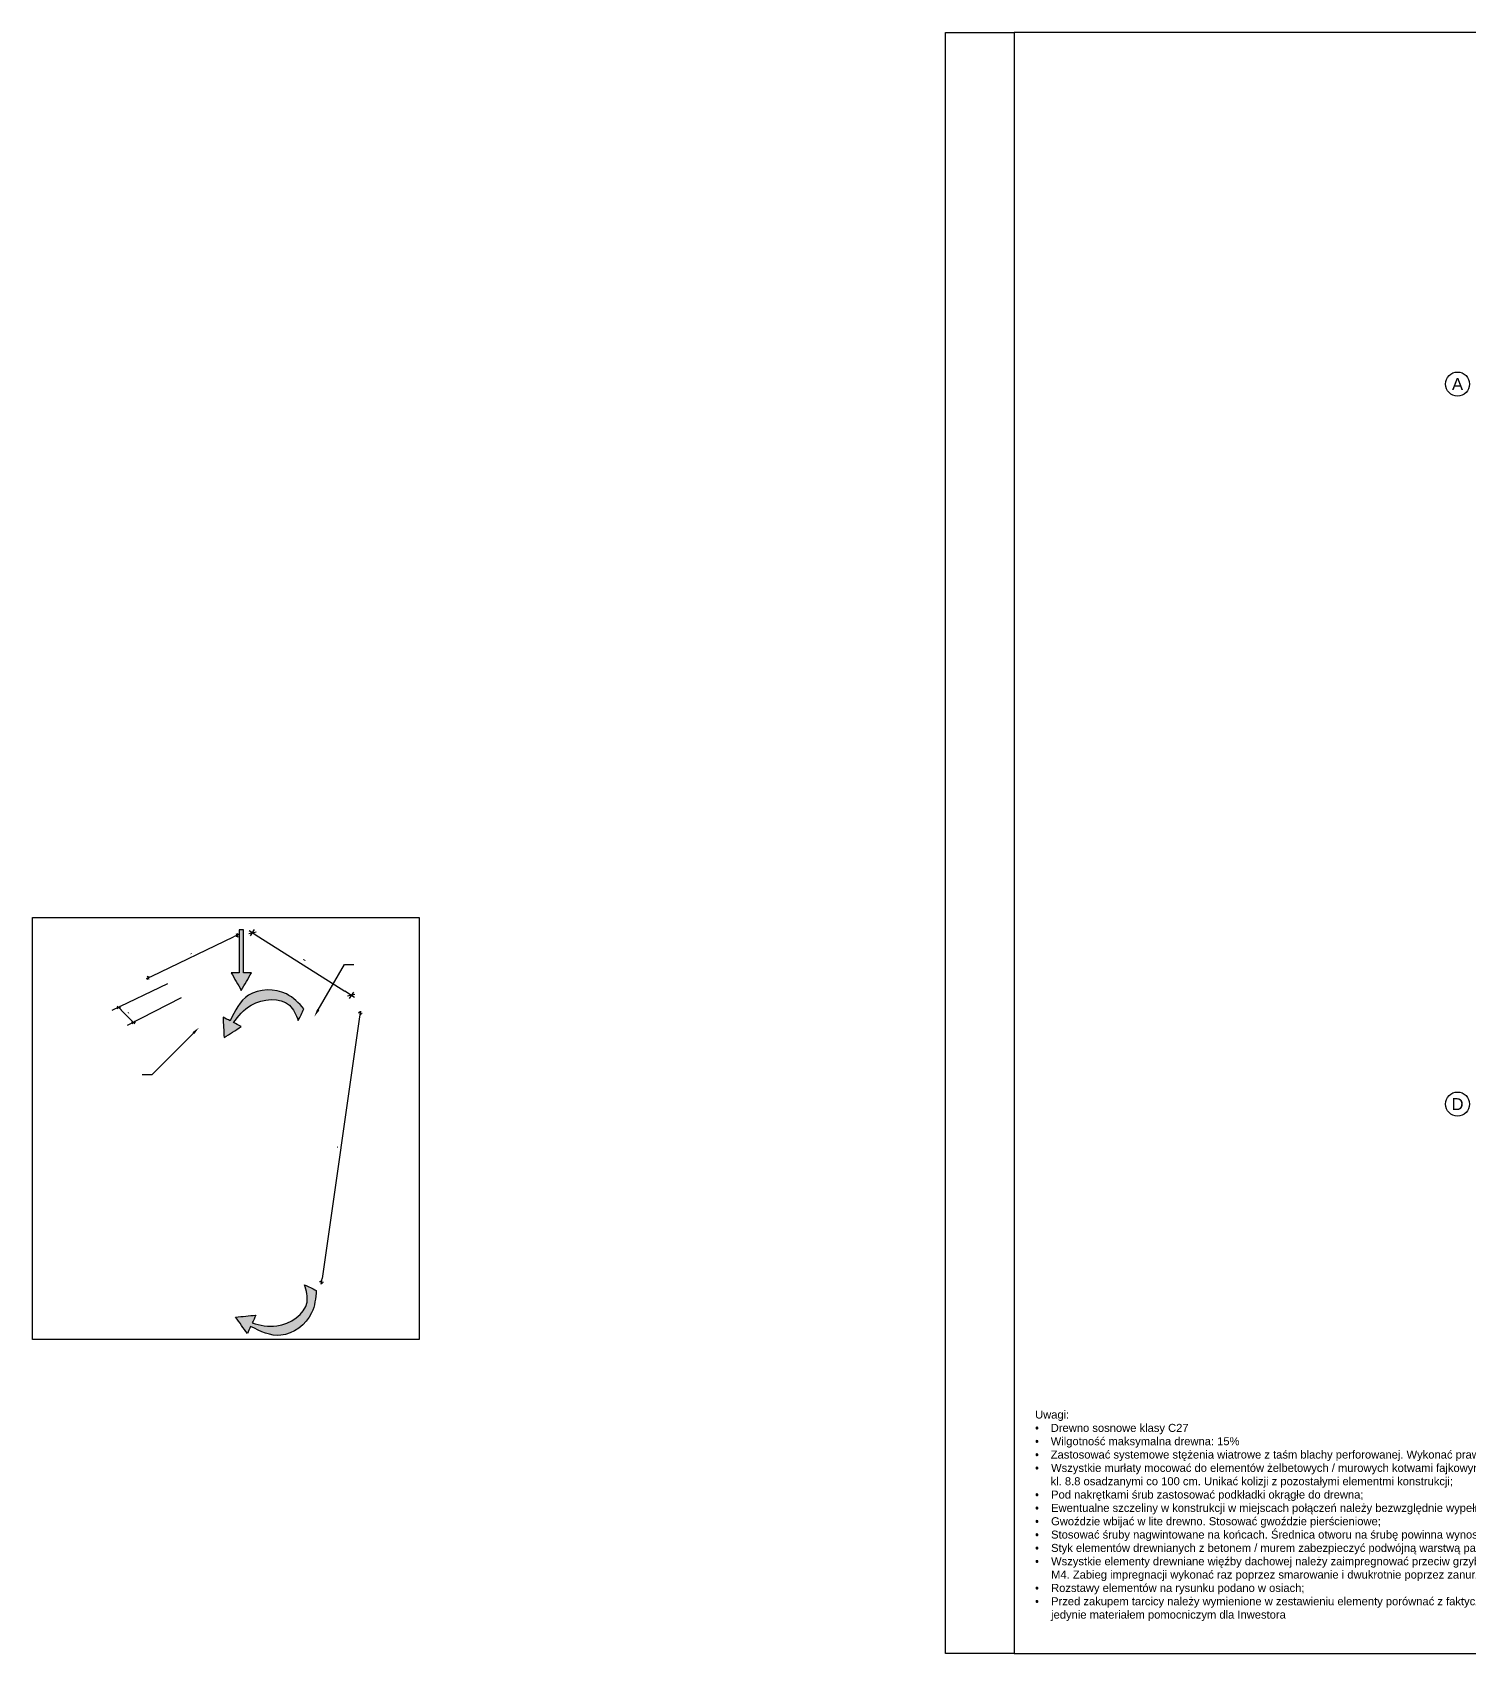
# Model space of a CAD drawing. Header units: millimetres. Extents: x 3950 to 8223, y 1048 to 3176.
# Drawn here: x 3950 to 5836, y 1048 to 3176 of the extents above; entities that cross this region are included whole.
import ezdxf
from ezdxf import colors
from ezdxf.entities.mleader import LeaderData, LeaderLine
from ezdxf.enums import TextEntityAlignment as Align
from ezdxf.math import Vec2, Vec3

# ---------------------------------------------------------------- set-up
doc = ezdxf.new("R2010")
doc.units = ezdxf.units.MM
doc.set_wipeout_variables(frame=1)
for name, color, linetype in [('CIENKIE', 4, 'Continuous'), ('NAPISY', 3, 'Continuous'), ('WYMIARY', 3, 'Continuous')]:
    doc.layers.add(name, color=color, linetype=linetype)
doc.styles.add('1_50', font='arial.ttf', dxfattribs={"height": 7})
doc.styles.get("Standard").update_dxf_attribs({"font": 'arial.ttf'})
doc.styles.add('STYLE2', font='arial.ttf')
doc.styles.add('style_75', font='arial.ttf', dxfattribs={"height": 10.5})
doc.dimstyles.new('1-50', dxfattribs={"dimtxt": 7, "dimasz": 5, "dimexe": 1.25, "dimexo": 0.625, "dimgap": 1.5, "dimtad": 1, "dimdec": 1, "dimrnd": 0.5, "dimtxsty": 'STYLE2', "dimblk": 'B1', "dimcen": 1, "dimse1": 1, "dimse2": 1, "dimclrd": 256, "dimclrt": 256, "dimadec": 0, "dimazin": 0, "dimtfac": 1, "dimtdec": 1, "dimtix": 1, "dimtmove": 0, "dimatfit": 3, "dimldrblk": 'B1', "dimfxl": 0, "dimarcsym": 0})
doc.dimstyles.new('1-75', dxfattribs={"dimtxt": 10.5, "dimasz": 10, "dimexe": 1.25, "dimexo": 0.625, "dimgap": 2, "dimtad": 1, "dimdec": 1, "dimrnd": 0.5, "dimtxsty": 'style_75', "dimblk": 'B1', "dimcen": 1, "dimse1": 1, "dimse2": 1, "dimclrd": 256, "dimclrt": 256, "dimadec": 0, "dimazin": 0, "dimtfac": 1, "dimtdec": 1, "dimtix": 1, "dimtmove": 0, "dimatfit": 3, "dimldrblk": 'B1', "dimfxl": 0, "dimarcsym": 0})
picture_1 = doc.add_image_def('image1.png', size_in_pixel=(1043, 611))

# ---------------------------------------------------------------- blocks, each defined once
blk = doc.blocks.new('B1')
for p, q in [((0.5, 0), (-1, 0)), ((0.35, 0.35), (-0.35, -0.35)), ((0, 0.5), (0, -0.5))]:
    blk.add_line(p, q)
blk = doc.blocks.new('*D149')
at = {"layer": 'Defpoints', "color": 0, "transparency": 16777216}
for p in [(4226.1, 1974.4), (4368.4, 1911.8), (4356, 1892.1)]:
    blk.add_point(p, dxfattribs=at)
at = {"layer": 'WYMIARY', "lineweight": -2, "transparency": 16777216}
blk.add_line((4247, 1988.7), (4360, 1917.2), dxfattribs=at)
at = {"layer": 'WYMIARY', "lineweight": -2, "transparency": 16777216, "xscale": 10, "yscale": 10, "zscale": 10}
for p, rotation in [((4238.6, 1994.1), 147.6539576356454), ((4368.4, 1911.8), 327.6539576356454)]:
    blk.add_blockref('B1', p, dxfattribs=dict(at, rotation=rotation))
at = {"layer": 'WYMIARY', "transparency": 16777216, "insert": (4307.4, 1959.1), "char_height": 10.5, "width": 27.889, "attachment_point": 5, "rotation": 327.654, "style": 'style_75'}
blk.add_mtext('{\\C6;-}', dxfattribs=at)
blk = doc.blocks.new('*D150')
at = {"layer": 'Defpoints', "color": 0, "transparency": 16777216}
for p in [(4218.3, 1990.6), (4226.1, 1974.4), (4109.6, 1918.5)]:
    blk.add_point(p, dxfattribs=at)
at = {"layer": 'WYMIARY', "lineweight": -2, "transparency": 16777216}
blk.add_line((4106.4, 1936.9), (4213.8, 1988.4), dxfattribs=at)
at = {"layer": 'WYMIARY', "lineweight": -2, "transparency": 16777216, "xscale": 5, "yscale": 5, "zscale": 5}
for p, rotation in [((4218.3, 1990.6), 25.60942979587061), ((4101.9, 1934.8), 205.6094297958706)]:
    blk.add_blockref('B1', p, dxfattribs=dict(at, rotation=rotation))
at = {"layer": 'WYMIARY', "transparency": 16777216, "insert": (4157.9, 1967.2), "char_height": 7, "attachment_point": 5, "rotation": 25.6094, "style": 'STYLE2'}
blk.add_mtext('{\\C6;-}', dxfattribs=at)
blk = doc.blocks.new('*D151')
at = {"layer": 'Defpoints', "color": 0, "transparency": 16777216}
for p in [(4356, 1892.1), (4305.3, 1538.6), (4329.3, 1535.2)]:
    blk.add_point(p, dxfattribs=at)
at = {"layer": 'WYMIARY', "lineweight": -2, "transparency": 16777216}
blk.add_line((4379.3, 1883.7), (4330, 1540.2), dxfattribs=at)
at = {"layer": 'WYMIARY', "lineweight": -2, "transparency": 16777216, "xscale": 5, "yscale": 5, "zscale": 5}
for p, rotation in [((4380, 1888.7), 81.8443061283835), ((4329.3, 1535.2), 261.8443061283835)]:
    blk.add_blockref('B1', p, dxfattribs=dict(at, rotation=rotation))
at = {"layer": 'WYMIARY', "transparency": 16777216, "insert": (4349.7, 1712.6), "char_height": 7, "attachment_point": 5, "rotation": 81.8443, "style": 'STYLE2'}
blk.add_mtext('{\\C6;-}', dxfattribs=at)
blk = doc.blocks.new('*D155')
at = {"layer": 'Defpoints', "color": 0, "transparency": 16777216}
for p in [(4063.6, 1896.4), (4082.5, 1876.2), (4083.1, 1876.9)]:
    blk.add_point(p, dxfattribs=at)
at = {"layer": 'WYMIARY', "lineweight": -2, "transparency": 16777216}
blk.add_line((4066.5, 1892.2), (4078.9, 1879.8), dxfattribs=at)
at = {"layer": 'WYMIARY', "lineweight": -2, "transparency": 16777216, "xscale": 5, "yscale": 5, "zscale": 5}
for p, rotation in [((4063, 1895.7), 135), ((4082.5, 1876.2), 315)]:
    blk.add_blockref('B1', p, dxfattribs=dict(at, rotation=rotation))
at = {"layer": 'WYMIARY', "transparency": 16777216, "insert": (4076.3, 1889.5), "char_height": 7, "attachment_point": 5, "rotation": 315, "style": 'STYLE2'}
blk.add_mtext('{\\C6;-}', dxfattribs=at)
blk = doc.blocks.new('ITYR')
at = {"layer": 'WYMIARY'}
h = blk.add_hatch(color=6, dxfattribs=at)
h.dxf.hatch_style = 1
edge = h.paths.add_edge_path()
edge.add_spline(control_points=[(4485.6, 1868.1), (4491.9, 1881.3), (4506, 1910.1), (4557.2, 1911.3), (4575.7, 1891.4), (4582.6, 1883.9), (4580.1, 1878.8), (4577.6, 1873.7), (4575.1, 1868.6), (4572, 1876.2), (4562.3, 1900.3), (4513.5, 1896.3), (4496.6, 1874.4), (4490.1, 1865.8), (4493.4, 1864.1), (4496.8, 1862.4), (4500.1, 1860.6), (4492.7, 1855.8), (4485.2, 1851), (4477.7, 1846.2), (4477.3, 1855.1), (4476.8, 1863.9), (4476.4, 1872.8), (4479.5, 1871.2), (4482.5, 1869.7), (4485.6, 1868.1)], knot_values=[0, 0, 0, 0, 41.296643, 91.231055, 121.507341, 121.507341, 121.507341, 122.507341, 122.507341, 122.507341, 145.693909, 196.086048, 228.544814, 228.544814, 228.544814, 229.544814, 229.544814, 229.544814, 230.544814, 230.544814, 230.544814, 231.544814, 231.544814, 231.544814, 232.544814, 232.544814, 232.544814, 232.544814], weights=[1, 1, 1, 1, 1, 1, 1, 1, 1, 1, 1, 1, 1, 1, 1, 1, 1, 1, 1, 1, 1, 1, 1, 1, 1, 1], degree=3, periodic=0)
blk.add_open_spline([(4485.6, 1868.1), (4491.9, 1881.3), (4506, 1910.1), (4557.2, 1911.3), (4575.7, 1891.4), (4582.6, 1883.9), (4580.1, 1878.8), (4577.6, 1873.7), (4575.1, 1868.6), (4572, 1876.2), (4562.3, 1900.3), (4513.5, 1896.3), (4496.6, 1874.4), (4490.1, 1865.8), (4493.4, 1864.1), (4496.8, 1862.4), (4500.1, 1860.6), (4492.7, 1855.8), (4485.2, 1851), (4477.7, 1846.2), (4477.3, 1855.1), (4476.8, 1863.9), (4476.4, 1872.8), (4479.5, 1871.2), (4482.5, 1869.7), (4485.6, 1868.1)], degree=3, knots=[0, 0, 0, 0, 41.296643, 91.231055, 121.507341, 121.507341, 121.507341, 122.507341, 122.507341, 122.507341, 145.693909, 196.086048, 228.544814, 228.544814, 228.544814, 229.544814, 229.544814, 229.544814, 230.544814, 230.544814, 230.544814, 231.544814, 231.544814, 231.544814, 232.544814, 232.544814, 232.544814, 232.544814], dxfattribs=at)
blk = doc.blocks.new('TFUJ')
at = {"layer": 'WYMIARY'}
h = blk.add_hatch(color=6, dxfattribs=at)
h.dxf.hatch_style = 1
edge = h.paths.add_edge_path()
edge.add_spline(control_points=[(4487.9, 1887.4), (4484.5, 1887.4), (4481, 1887.4), (4477.6, 1887.4)], knot_values=[5.99977, 5.99977, 5.99977, 5.99977, 6.999539, 6.999539, 6.999539, 6.999539], weights=[1, 1, 1, 1], degree=3, periodic=0)
edge.add_spline(control_points=[(4477.6, 1887.4), (4482, 1879.7), (4486.5, 1872), (4490.9, 1864.3)], knot_values=[4.99977, 4.99977, 4.99977, 4.99977, 5.99977, 5.99977, 5.99977, 5.99977], weights=[1, 1, 1, 1], degree=3, periodic=0)
edge.add_spline(control_points=[(4490.9, 1864.3), (4495.4, 1872), (4499.8, 1879.7), (4504.2, 1887.4)], knot_values=[3.99977, 3.99977, 3.99977, 3.99977, 4.99977, 4.99977, 4.99977, 4.99977], weights=[1, 1, 1, 1], degree=3, periodic=0)
edge.add_spline(control_points=[(4504.2, 1887.4), (4500.8, 1887.4), (4497.4, 1887.4), (4493.9, 1887.4)], knot_values=[3, 3, 3, 3, 3.99977, 3.99977, 3.99977, 3.99977], weights=[1, 1, 1, 1], degree=3, periodic=0)
edge.add_spline(control_points=[(4493.9, 1887.4), (4493.9, 1906.2), (4493.9, 1925), (4493.9, 1943.8)], knot_values=[2, 2, 2, 2, 3, 3, 3, 3], weights=[1, 1, 1, 1], degree=3, periodic=0)
edge.add_spline(control_points=[(4493.9, 1943.8), (4491.9, 1943.8), (4489.9, 1943.8), (4487.9, 1943.8)], knot_values=[1, 1, 1, 1, 2, 2, 2, 2], weights=[1, 1, 1, 1], degree=3, periodic=0)
edge.add_spline(control_points=[(4487.9, 1943.8), (4487.9, 1925), (4487.9, 1906.2), (4487.9, 1887.4)], knot_values=[0, 0, 0, 0, 1, 1, 1, 1], weights=[1, 1, 1, 1], degree=3, periodic=0)
blk.add_open_spline([(4487.9, 1887.4), (4487.9, 1906.2), (4487.9, 1925), (4487.9, 1943.8), (4489.9, 1943.8), (4491.9, 1943.8), (4493.9, 1943.8), (4493.9, 1925), (4493.9, 1906.2), (4493.9, 1887.4), (4497.4, 1887.4), (4500.8, 1887.4), (4504.2, 1887.4), (4499.8, 1879.7), (4495.4, 1872), (4490.9, 1864.3), (4486.5, 1872), (4482, 1879.7), (4477.6, 1887.4), (4481, 1887.4), (4484.5, 1887.4), (4487.9, 1887.4)], degree=3, knots=[0, 0, 0, 0, 1, 1, 1, 2, 2, 2, 3, 3, 3, 3.99977, 3.99977, 3.99977, 4.99977, 4.99977, 4.99977, 5.99977, 5.99977, 5.99977, 6.99977, 6.99977, 6.99977, 6.99977], dxfattribs=at)

msp = doc.modelspace()

# ---------------------------------------------------------------- linework, layer by layer
at = {"layer": 'CIENKIE', "color": 6}
msp.add_lwpolyline([(5238.57, 1047.85), (5148.57, 1047.85), (5148.57, 3175.6), (5238.57, 3175.6)], dxfattribs=at)
at = {"layer": 'CIENKIE'}
msp.add_lwpolyline([(8222.72, 1047.85), (8222.72, 3175.6), (5238.57, 3175.6), (5238.57, 1047.85), (6741.47, 1047.85)], dxfattribs=at)
at = {"layer": 'NAPISY', "ltscale": 2}
for centre in [(5820.47, 2714.07), (5820.47, 1769.07)]:
    msp.add_circle(centre, 15.81, dxfattribs=at)
at = {"layer": 'WYMIARY'}
for p, q in [((4126.96, 1926.85), (4054.1, 1891.93)), ((4145.14, 1908.68), (4073.97, 1872.05))]:
    msp.add_line(p, q, dxfattribs=at)

# ---------------------------------------------------------------- block references
for name, p in [('TFUJ', (-266.88, 54.02)), ('ITYR', (-276.32, 10.14))]:
    msp.add_blockref(name, p, dxfattribs=at)
at = {"layer": 'WYMIARY', "xscale": -1, "rotation": 218.0805400134354}
msp.add_blockref('ITYR', (-446.74, 181.05), dxfattribs=at)

# ---------------------------------------------------------------- texts
at = {"layer": 'NAPISY', "ltscale": 2, "style": 'STYLE2'}
for s, p in [('A', (5820.46, 2714.01)), ('D', (5820.46, 1769.01))]:
    msp.add_text(s, height=15.75, dxfattribs=at).set_placement(p, align=Align.MIDDLE_CENTER)
at = {"layer": 'NAPISY', "insert": (5265.96, 1366.83), "char_height": 10.5, "attachment_point": 1, "style": '1_50'}
msp.add_mtext_dynamic_manual_height_columns('Uwagi{\\fSymbol|b0|i0|c2|p18;:\\P·    }Drewno sosnowe klasy C27\\P{\\fSymbol|b0|i0|c2|p18;·    }Wilgotność maksymalna drewna: 15%\\P{\\fSymbol|b0|i0|c2|p18;·    }Zastosować systemowe stężenia wiatrowe z taśm blachy perforowanej. Wykonać prawidłowy naciąg wstępny taśmy wg zaleceń producenta;\\P\\pi-21,l21,t21;{\\fSymbol|b0|i0|c2|p18;·^I}Wszystkie murłaty mocować do elementów żelbetowych / murowych kotwami fajkowymi M16 x 350 \\P\\pi0,l0,tz;     kl. 8.8 osadzanymi co 100 cm. Unikać kolizji z pozostałymi elementmi konstrukcji;\\P\\pi-21,l21,t21;{\\fSymbol|b0|i0|c2|p18;·^I}Pod nakrętkami śrub zastosować podkładki okrągłe do drewna;\\P{\\fSymbol|b0|i0|c2|p18;·^I}Ewentualne szczeliny w konstrukcji w miejscach połączeń należy bezwzględnie wypełnić drewnianymi klinami;\\P{\\fSymbol|b0|i0|c2|p18;·^I}Gwoździe wbijać w lite drewno. Stosować gwoździe pierścieniowe;\\P{\\fSymbol|b0|i0|c2|p18;·^I}Stosować śruby nagwintowane na końcach. Średnica otworu na śrubę powinna wynosić 1,0 średnicy śruby;\\P{\\fSymbol|b0|i0|c2|p18;·^I}Styk elementów drewnianych z betonem / murem zabezpieczyć podwójną warstwą papy;\\P{\\fSymbol|b0|i0|c2|p18;·^I}Wszystkie elementy drewniane więźby dachowej należy zaimpregnować przeciw grzybom, pleśniom oraz przed działaniem ognia preparatem Fobos M4. Zabieg impregnacji wykonać raz poprzez smarowanie i dwukrotnie poprzez zanurzenie;\\P{\\fSymbol|b0|i0|c2|p18;·^I}Rozstawy elementów na rysunku podano w osiach;\\P{\\fSymbol|b0|i0|c2|p18;·^I}Przed zakupem tarcicy należy wymienione w zestawieniu elementy porównać z faktycznymi wymiarami obiektu, gdyż zestawienie elementów jest jedynie materiałem pomocniczym dla Inwestora', width=997.9601, gutter_width=52.5, heights=[354.31], dxfattribs=at)

# ---------------------------------------------------------------- dimensions: what is measured, and where the dimension line sits
at = {"layer": 'WYMIARY'}
for p1, p2, distance, dimstyle, picture, middle in [((4109.64, 1918.55), (4226.08, 1974.36), 17.98, '1-50', '*D150', (4157.93, 1967.18)), ((4226.08, 1974.36), (4355.95, 1892.11), 23.32, '1-75', '*D149', (4307.37, 1959.06)), ((4063.59, 1896.36), (4083.09, 1876.86), -0.87, '1-50', '*D155', (4076.26, 1889.53)), ((4355.95, 1892.11), (4305.3, 1538.65), 24.27, '1-50', '*D151', (4349.69, 1712.65))]:
    dim = msp.add_aligned_dim(p1=p1, p2=p2, distance=distance, text='{\\C6;-}', dimstyle=dimstyle, dxfattribs=at)
    dim.commit()
    dim.dimension.update_dxf_attribs({"geometry": picture, "text_midpoint": middle})

# ---------------------------------------------------------------- pictures from other files: only their frames are drawn
image = msp.add_image(picture_1, insert=(3298.63, 1334.82), size_in_units=(1159, 678.95))
image.set_boundary_path([(585.498, -0.5), (1042.5, 497.853)])

# ---------------------------------------------------------------- leaders
ml = msp.add_multileader_mtext('Standard', dxfattribs=at)
ml.set_content('', color=256)
ml.set_leader_properties()
ml.build(insert=Vec2(0, 0))
ml.multileader.update_dxf_attribs({"text_left_attachment_type": 5, "text_right_attachment_type": 5, "dogleg_length": 10.5, "arrow_head_size": 10.5})
ctx = ml.context
ctx.base_point, ctx.char_height, ctx.arrow_head_size, ctx.plane_origin = Vec3(4369.89, 1952.39), 14, 10.5, Vec3(4319.81, 1883.83)
ctx.left_attachment, ctx.right_attachment = 5, 5
notes = []
notes.append((ctx, [(0, (1, 1, 0), (4359.39, 1952.39), (1, 0), 10.5, [(0, [(4319.81, 1883.83)], 0, [])])]))
ctx.mtext.insert, ctx.mtext.flow_direction = Vec3(4371.89, 1966.39), 5
ml = msp.add_multileader_mtext('Standard', dxfattribs=at)
ml.set_content('', color=256)
ml.set_leader_properties()
ml.build(insert=Vec2(0, 0))
ml.multileader.update_dxf_attribs({"text_left_attachment_type": 5, "text_right_attachment_type": 5, "dogleg_length": 10.5, "arrow_head_size": 10.5})
ctx = ml.context
ctx.base_point, ctx.char_height, ctx.arrow_head_size, ctx.plane_origin = Vec3(4092.06, 1807.64), 14, 10.5, Vec3(4168.47, 1869.55)
ctx.left_attachment, ctx.right_attachment, ctx.text_align_type = 5, 5, 2
notes.append((ctx, [(0, (1, 1, 0), (4106.56, 1807.64), (-1, 0), 10.5, [(0, [(4168.47, 1869.55)], 0, [])])]))
ctx.mtext.insert, ctx.mtext.alignment, ctx.mtext.flow_direction = Vec3(4094.06, 1821.64), 3, 5
for ctx, leaders in notes:
    for number, flags, end, landing, length, lines in leaders:
        leader = LeaderData()
        leader.index, (leader.has_last_leader_line, leader.has_dogleg_vector, leader.attachment_direction) = number, flags
        leader.last_leader_point, leader.dogleg_vector, leader.dogleg_length = Vec3(end), Vec3(landing), length
        for number, points, colour, breaks in lines:
            line = LeaderLine()
            line.index, line.vertices, line.color, line.breaks = number, Vec3.list(points), colors.encode_raw_color(colour), breaks
            leader.lines.append(line)
        ctx.leaders.append(leader)

# ---------------------------------------------------------------- next in the draw order: wipeouts: each hides what was drawn before it
at = {"color": 6}
msp.add_wipeout([(4001.75, 1675.3), (4001.11, 1719.52), (4071.25, 1716.15), (4132.11, 1764.78), (4140.96, 1705.2), (4108.52, 1660.78)], dxfattribs=at).dxf.layer = 'CIENKIE'

doc.saveas('drawing.dxf')
